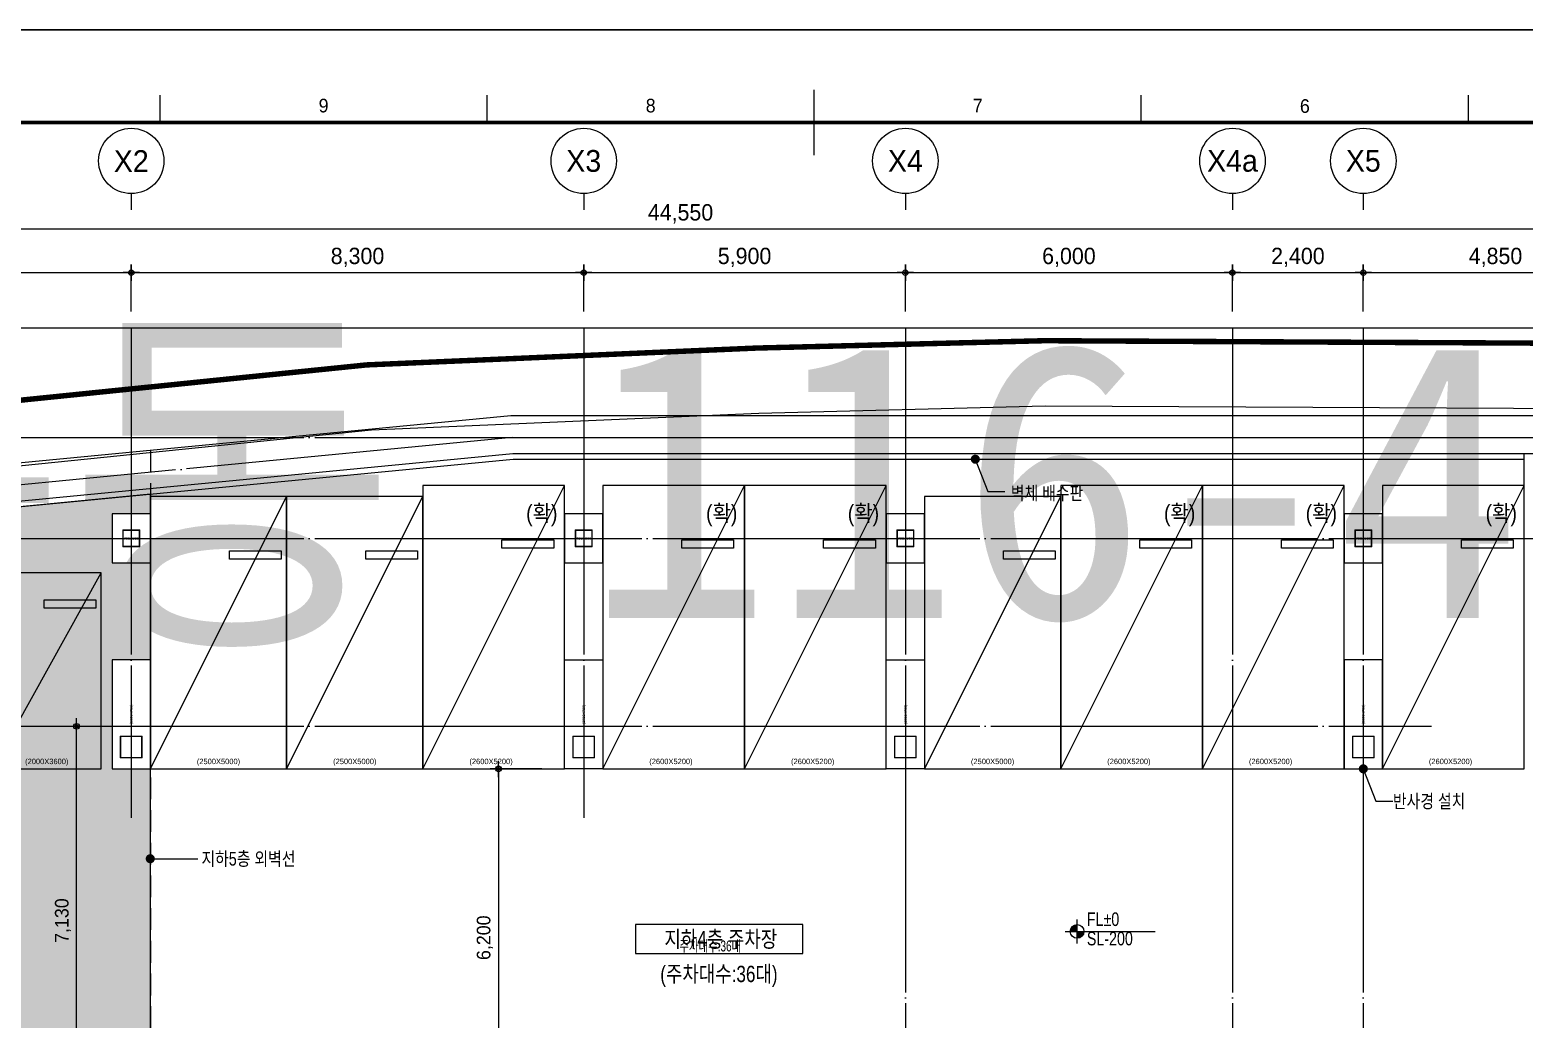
# Model space of a CAD drawing. Header units: millimetres. Extents: x 0 to 1390178, y 0 to 110113.
# Drawn here: x 111612 to 139022, y 41243 to 59400 of the extents above; entities that cross this region are included whole.
import ezdxf
from ezdxf.enums import TextEntityAlignment as Align
from ezdxf.xclip import XClip

# ---------------------------------------------------------------- set-up
doc = ezdxf.new("R2018")
doc.units = ezdxf.units.MM
doc.header["$LTSCALE"] = 100
doc.header["$XCLIPFRAME"] = 0
for name, pattern in [('X - 평면도$0$CEN', [62, 60, -1, 0, -1]), ('X - 평면도$0$HID', [1.5, 1, -0.5]), ('X - 평면도$0$PHANTOM2', [50, 40, -2, 2, -2, 2, -2])]:
    doc.linetypes.add(name, pattern=pattern)
doc.layers.get('DEFPOINTS').update_dxf_attribs({"color": 145})
for name, color, linetype in [('AA-XXXX-DIMS', 7, 'Continuous'), ('AA-XXXX-TEXT', 3, 'Continuous'), ('DIM', 7, 'Continuous'), ('SYM', 7, 'Continuous'), ('X - SHEET$0$AA-BORD-FORM', 7, 'Continuous'), ('X - SHEET$0$AA-BORD-TEXT', 3, 'Continuous'), ('X - 평면도$0$! □-COL', 2, 'Continuous'), ('X - 평면도$0$0-구역계', 1, 'Continuous'), ('X - 평면도$0$A-FIN', 8, 'Continuous'), ('X - 평면도$0$AA-WAXM-CONC', 2, 'Continuous'), ('X - 평면도$0$AA-XXXX-CNTL', 1, 'X - 평면도$0$CEN'), ('X - 평면도$0$AA-XXXX-FINL', 6, 'Continuous'), ('X - 평면도$0$AA-XXXX-PARK', 8, 'Continuous'), ('X - 평면도$0$H7', 7, 'X - 평면도$0$HID'), ('X - 평면도$0$TEXT', 3, 'Continuous'), ('X - 평면도$0$벽배수판', 6, 'Continuous')]:
    doc.layers.add(name, color=color, linetype=linetype)
doc.layers.add('X - 평면도$0$DEFPOINT', color=163, linetype='Continuous', plot=False)
doc.styles.add('HAUD01', font='Dotum.ttf')
doc.styles.get("Standard").update_dxf_attribs({"font": 'Dotum.ttf'})
doc.styles.add('X - SHEET$0$HAUD01', font='Dotum.ttf')
doc.styles.add('X - 평면도$0$HAUD01', font='Dotum.ttf')
doc.styles.add('X - 평면도$0$STANDARD', font='Dotum.ttf')
doc.dimstyles.new('HAUD-100', dxfattribs={"dimscale": 100, "dimtxt": 3, "dimasz": 1, "dimexe": 0, "dimexo": 3, "dimgap": 1, "dimtad": 1, "dimdec": 0, "dimdsep": 46, "dimlunit": 6, "dimtxsty": 'HAUD01', "dimblk": 'DIMDOT', "dimcen": 2.5, "dimdle": 1.5, "dimclrd": 7, "dimclre": 7, "dimclrt": 3, "dimadec": 0, "dimazin": 0, "dimtfac": 1, "dimtdec": 0, "dimtix": 1, "dimtmove": 2, "dimatfit": 3, "dimfxl": 1, "dimtvp": 1, "dimtolj": 1, "dimtzin": 0, "dimarcsym": 0})
doc.dimstyles.new('HAUD-80', dxfattribs={"dimscale": 100, "dimtxt": 2.5, "dimasz": 0.5, "dimexe": 0, "dimexo": 1.5, "dimgap": 1, "dimtad": 1, "dimdec": 0, "dimdsep": 46, "dimlunit": 6, "dimtxsty": 'HAUD01', "dimblk": 'Z_DOT', "dimcen": 2.5, "dimdle": 1.5, "dimclrd": 7, "dimclre": 7, "dimclrt": 4, "dimadec": 0, "dimazin": 0, "dimtfac": 1, "dimtdec": 0, "dimtix": 1, "dimtmove": 2, "dimatfit": 3, "dimfxl": 1, "dimtvp": 1, "dimtolj": 1, "dimtzin": 0, "dimarcsym": 0})

# ---------------------------------------------------------------- blocks, each defined once
blk = doc.blocks.new('X - SHEET$0$HAUDsheetV')
at = {"layer": 'X - SHEET$0$AA-BORD-FORM', "color": 2}
for p, q in [((301, 577), (301, 582)), ((361, 577), (361, 582)), ((421, 571), (421, 583)), ((481, 577), (481, 582)), ((541, 577), (541, 582))]:
    blk.add_line(p, q, dxfattribs=at)
at = {"layer": 'X - SHEET$0$AA-BORD-FORM', "color": 1}
blk.add_lwpolyline([(1, 0), (841, 0), (841, 594), (1, 594)], close=True, dxfattribs=at)
at = {"layer": 'X - SHEET$0$AA-BORD-FORM', "color": 2, "const_width": 0.682}
blk.add_lwpolyline([(21, 17), (21, 577), (821, 577), (821, 17)], close=True, dxfattribs=at)
at = {"layer": 'X - SHEET$0$AA-BORD-TEXT', "color": 7, "style": 'X - SHEET$0$HAUD01'}
for s, p in [('9', (331, 580.1)), ('8', (391, 580.1)), ('7', (451, 580.1)), ('6', (511, 580.02))]:
    blk.add_text(s, height=2.5, dxfattribs=at).set_placement(p, align=Align.MIDDLE_CENTER)
at = {"layer": 'X - SHEET$0$AA-BORD-TEXT', "color": 3, "style": 'X - SHEET$0$HAUD01'}
for tag, p in [('PJCode', (786, 567.94)), ('작성자', (786.11, 194.82)), ('검토자', (786.11, 181.82)), ('최종검토자', (786.11, 168.82)), ('승인자', (786.11, 155.82)), ('일자', (786.83, 144.02)), ('개정번호', (812, 65.92))]:
    blk.add_attdef(tag, text='', height=3, dxfattribs=at).set_placement(p, align=Align.MIDDLE_CENTER)
at = {"layer": 'X - SHEET$0$AA-BORD-TEXT', "color": 3, "lineweight": 30, "flags": 104}
blk.add_attdef('PJTitle', text='', height=4, dxfattribs=at).set_placement((787.25, 536.62), align=Align.MIDDLE_CENTER)
blk = doc.blocks.new('X - SHEET')
ref = blk.add_blockref('X - SHEET$0$HAUDsheetV', (-100, 0), dxfattribs=dict(xscale=100, yscale=100, zscale=100))
lines = blk.add_mtext('중랑구 상봉동 116-49번지 일원 2030 청년주택 \\P신축공사', dxfattribs={"layer": 'X - SHEET$0$AA-BORD-TEXT', "color": 3, "insert": (78625, 53662), "char_height": 5056.52, "attachment_point": 1})
ref.add_attrib('PJTitle', '', (78625, 53662), dxfattribs={"flags": 104}).embed_mtext(lines)
blk = doc.blocks.new('DIMDOT')
at = {"layer": 'AA-XXXX-DIMS'}
for p, q in [((-1.5, 0), (1.5, 0)), ((0, -1.5), (0, 1.5))]:
    blk.add_line(p, q, dxfattribs=at)
for radius in [0.5, 0.25]:
    blk.add_circle((0, 0), radius, dxfattribs=at)
blk = doc.blocks.new('*D262')
at = {"color": 7, "lineweight": -2, "transparency": 16777216}
for p, q in [((-41817, 35787), (-41817, 36498)), ((-41717, 36498), (-34017, 36498)), ((-33917, 35787), (-33917, 36498))]:
    blk.add_line(p, q, dxfattribs=at)
at = {"layer": 'DEFPOINTS', "color": 0, "transparency": 16777216}
for p in [(-33917, 36498), (-41817, 35487, 0), (-33917, 35487, 0)]:
    blk.add_point(p, dxfattribs=at)
at = {"color": 7, "lineweight": -2, "transparency": 16777216, "xscale": 100, "yscale": 100, "zscale": 100, "rotation": 180}
blk.add_blockref('DIMDOT', (-41817, 36498), dxfattribs=at)
at = {"color": 7, "lineweight": -2, "transparency": 16777216, "xscale": 100, "yscale": 100, "zscale": 100}
blk.add_blockref('DIMDOT', (-33917, 36498), dxfattribs=at)
at = {"color": 3, "transparency": 16777216, "insert": (-37867, 36777), "char_height": 300, "attachment_point": 5, "style": 'HAUD01'}
blk.add_mtext('\\A1;7,900', dxfattribs=at)
blk = doc.blocks.new('*D264')
at = {"color": 7, "lineweight": -2, "transparency": 16777216}
for p, q in [((-46117, 35787), (-46117, 37298)), ((-1667, 37298), (-46017, 37298)), ((-1567, 35787), (-1567, 37298))]:
    blk.add_line(p, q, dxfattribs=at)
at = {"layer": 'DEFPOINTS', "color": 0, "transparency": 16777216}
for p in [(-46117, 37298), (-46117, 35487, 0), (-1567, 35487, 0)]:
    blk.add_point(p, dxfattribs=at)
at = {"color": 7, "lineweight": -2, "transparency": 16777216, "xscale": 100, "yscale": 100, "zscale": 100, "rotation": 180}
blk.add_blockref('DIMDOT', (-46117, 37298), dxfattribs=at)
at = {"color": 7, "lineweight": -2, "transparency": 16777216, "xscale": 100, "yscale": 100, "zscale": 100}
blk.add_blockref('DIMDOT', (-1567, 37298), dxfattribs=at)
at = {"color": 3, "transparency": 16777216, "insert": (-23842, 37577), "char_height": 300, "attachment_point": 5, "style": 'HAUD01'}
blk.add_mtext('\\A1;44,550', dxfattribs=at)
blk = doc.blocks.new('*D265')
at = {"color": 7, "lineweight": -2, "transparency": 16777216}
for p, q in [((-33917, 35787), (-33917, 36498)), ((-33817, 36498), (-25717, 36498)), ((-25617, 35787), (-25617, 36498))]:
    blk.add_line(p, q, dxfattribs=at)
at = {"layer": 'DEFPOINTS', "color": 0, "transparency": 16777216}
for p in [(-25617, 36498), (-33917, 35487, 0), (-25617, 35487, 0)]:
    blk.add_point(p, dxfattribs=at)
at = {"color": 7, "lineweight": -2, "transparency": 16777216, "xscale": 100, "yscale": 100, "zscale": 100, "rotation": 180}
blk.add_blockref('DIMDOT', (-33917, 36498), dxfattribs=at)
at = {"color": 7, "lineweight": -2, "transparency": 16777216, "xscale": 100, "yscale": 100, "zscale": 100}
blk.add_blockref('DIMDOT', (-25617, 36498), dxfattribs=at)
at = {"color": 3, "transparency": 16777216, "insert": (-29767, 36777), "char_height": 300, "attachment_point": 5, "style": 'HAUD01'}
blk.add_mtext('\\A1;8,300', dxfattribs=at)
blk = doc.blocks.new('*D266')
at = {"color": 7, "lineweight": -2, "transparency": 16777216}
for p, q in [((-25617, 35787), (-25617, 36498)), ((-25517, 36498), (-19817, 36498)), ((-19717, 35787), (-19717, 36498))]:
    blk.add_line(p, q, dxfattribs=at)
at = {"layer": 'DEFPOINTS', "color": 0, "transparency": 16777216}
for p in [(-19717, 36498), (-25617, 35487, 0), (-19717, 35487, 0)]:
    blk.add_point(p, dxfattribs=at)
at = {"color": 7, "lineweight": -2, "transparency": 16777216, "xscale": 100, "yscale": 100, "zscale": 100, "rotation": 180}
blk.add_blockref('DIMDOT', (-25617, 36498), dxfattribs=at)
at = {"color": 7, "lineweight": -2, "transparency": 16777216, "xscale": 100, "yscale": 100, "zscale": 100}
blk.add_blockref('DIMDOT', (-19717, 36498), dxfattribs=at)
at = {"color": 3, "transparency": 16777216, "insert": (-22667, 36777), "char_height": 300, "attachment_point": 5, "style": 'HAUD01'}
blk.add_mtext('\\A1;5,900', dxfattribs=at)
blk = doc.blocks.new('*D267')
at = {"color": 7, "lineweight": -2, "transparency": 16777216}
for p, q in [((-19717, 35787), (-19717, 36498)), ((-19617, 36498), (-13817, 36498)), ((-13717, 35787), (-13717, 36498))]:
    blk.add_line(p, q, dxfattribs=at)
at = {"layer": 'DEFPOINTS', "color": 0, "transparency": 16777216}
for p in [(-13717, 36498), (-19717, 35487, 0), (-13717, 35487, 0)]:
    blk.add_point(p, dxfattribs=at)
at = {"color": 7, "lineweight": -2, "transparency": 16777216, "xscale": 100, "yscale": 100, "zscale": 100, "rotation": 180}
blk.add_blockref('DIMDOT', (-19717, 36498), dxfattribs=at)
at = {"color": 7, "lineweight": -2, "transparency": 16777216, "xscale": 100, "yscale": 100, "zscale": 100}
blk.add_blockref('DIMDOT', (-13717, 36498), dxfattribs=at)
at = {"color": 3, "transparency": 16777216, "insert": (-16717, 36777), "char_height": 300, "attachment_point": 5, "style": 'HAUD01'}
blk.add_mtext('\\A1;6,000', dxfattribs=at)
blk = doc.blocks.new('*D268')
at = {"color": 7, "lineweight": -2, "transparency": 16777216}
for p, q in [((-11317, 35787), (-11317, 36498)), ((-11217, 36498), (-6567, 36498)), ((-6467, 35787), (-6467, 36498))]:
    blk.add_line(p, q, dxfattribs=at)
at = {"layer": 'DEFPOINTS', "color": 0, "transparency": 16777216}
for p in [(-6467, 36498), (-11317, 35487, 0), (-6467, 35487, 0)]:
    blk.add_point(p, dxfattribs=at)
at = {"color": 7, "lineweight": -2, "transparency": 16777216, "xscale": 100, "yscale": 100, "zscale": 100, "rotation": 180}
blk.add_blockref('DIMDOT', (-11317, 36498), dxfattribs=at)
at = {"color": 7, "lineweight": -2, "transparency": 16777216, "xscale": 100, "yscale": 100, "zscale": 100}
blk.add_blockref('DIMDOT', (-6467, 36498), dxfattribs=at)
at = {"color": 3, "transparency": 16777216, "insert": (-8892, 36777), "char_height": 300, "attachment_point": 5, "style": 'HAUD01'}
blk.add_mtext('\\A1;4,850', dxfattribs=at)
blk = doc.blocks.new('*D301')
at = {"color": 7, "lineweight": -2, "transparency": 16777216}
for p, q in [((-13717, 35787), (-13717, 36498)), ((-13617, 36498), (-11417, 36498)), ((-11317, 35787), (-11317, 36498))]:
    blk.add_line(p, q, dxfattribs=at)
at = {"layer": 'DEFPOINTS', "color": 0, "transparency": 16777216}
for p in [(-11317, 36498), (-13717, 35487), (-11317, 35487)]:
    blk.add_point(p, dxfattribs=at)
at = {"color": 7, "lineweight": -2, "transparency": 16777216, "xscale": 100, "yscale": 100, "zscale": 100, "rotation": 180}
blk.add_blockref('DIMDOT', (-13717, 36498), dxfattribs=at)
at = {"color": 7, "lineweight": -2, "transparency": 16777216, "xscale": 100, "yscale": 100, "zscale": 100}
blk.add_blockref('DIMDOT', (-11317, 36498), dxfattribs=at)
at = {"color": 3, "transparency": 16777216, "insert": (-12517, 36777), "char_height": 300, "attachment_point": 5, "style": 'HAUD01'}
blk.add_mtext('\\A1;2,400', dxfattribs=at)
blk = doc.blocks.new('Z_DOT')
at = {"layer": 'DIM', "color": 0}
for p, q in [((-3, 0), (3, 0)), ((0, -3), (0, 3))]:
    blk.add_line(p, q, dxfattribs=at)
for radius in [1.05, 0.525]:
    blk.add_circle((0, 0), radius, dxfattribs=at)
blk = doc.blocks.new('*D34')
at = {"layer": 'DEFPOINTS', "color": 0, "transparency": 16777216}
for p in [(121151, 45837), (120208, 39637), (121151, 39637)]:
    blk.add_point(p, dxfattribs=at)
at = {"layer": 'DIM', "color": 7, "lineweight": -2, "transparency": 16777216}
for p, q in [((121001, 45837), (120208, 45837)), ((120208, 45787), (120208, 39687)), ((121001, 39637), (120208, 39637))]:
    blk.add_line(p, q, dxfattribs=at)
at = {"layer": 'DIM', "color": 7, "lineweight": -2, "transparency": 16777216, "xscale": 50, "yscale": 50, "zscale": 50}
for p, rotation in [((120208, 45837), 90), ((120208, 39637), 270)]:
    blk.add_blockref('Z_DOT', p, dxfattribs=dict(at, rotation=rotation))
at = {"layer": 'DIM', "color": 4, "transparency": 16777216, "insert": (119958, 42737), "char_height": 250, "attachment_point": 5, "rotation": 90, "style": 'HAUD01'}
blk.add_mtext('\\A1;6,200', dxfattribs=at)
blk = doc.blocks.new('$0$C1E7A367F')
at = {"layer": 'SYM'}
h = blk.add_hatch(color=256, dxfattribs=at)
h.paths.add_polyline_path([(-800, 0), (0, 0), (0, 800, 0.4142136)])
h.paths.add_polyline_path([(0, 0), (0, -800, 0.4142136), (800, 0)])
for p, q in [((0, -1400), (0, 1400)), ((-1400, 0), (9181, 0))]:
    blk.add_line(p, q, dxfattribs=at)
blk.add_circle((0, 0), 800, dxfattribs=at)
blk = doc.blocks.new('X - 평면도$0$A$C6BC81B62')
at = {"layer": 'X - 평면도$0$AA-XXXX-PARK'}
blk.add_line((0, 2600), (5200, 0), dxfattribs=at)
for points in [[(0, 2600), (0, 0), (5200, 0), (5200, 2600)], [(4200, 200), (4050, 200), (4050, 1150), (4200, 1150)]]:
    blk.add_lwpolyline(points, close=True, dxfattribs=at)
at = {"layer": 'X - 평면도$0$DEFPOINT', "style": 'X - 평면도$0$HAUD01', "width": 0.9}
blk.add_text('(2600X5200)', height=100, rotation=270, dxfattribs=at).set_placement((136, 1350), align=Align.MIDDLE_CENTER)
at = {"layer": 'X - 평면도$0$TEXT', "style": 'X - 평면도$0$HAUD01', "width": 0.9}
blk.add_text('(확)', height=300, rotation=270, dxfattribs=at).set_placement((4694, 419), align=Align.MIDDLE_CENTER)
blk = doc.blocks.new('X - 평면도$0$A$C1F6A04A41')
at = {"layer": 'X - 평면도$0$AA-XXXX-PARK', "ltscale": 5}
blk.add_line((0, 100), (2500, 5100), dxfattribs=at)
for points in [[(0, 100), (2500, 100), (2500, 5100), (0, 5100)], [(2400, 4100), (2400, 3950), (1450, 3950), (1450, 4100)]]:
    blk.add_lwpolyline(points, close=True, dxfattribs=at)
at = {"layer": 'X - 평면도$0$DEFPOINT', "style": 'X - 평면도$0$HAUD01', "width": 0.9}
blk.add_text('(2500X5000)', height=100, dxfattribs=at).set_placement((1250, 236), align=Align.MIDDLE_CENTER)
blk = doc.blocks.new('X - 평면도$0$A$C131C07CB')
at = {"layer": 'X - 평면도$0$0-구역계', "color": 1, "linetype": 'X - 평면도$0$PHANTOM2', "const_width": 100, "flags": 128}
blk.add_lwpolyline([(50108, 50546), (32940, 50631), (27658, 50496), (20509, 50187), (2300, 48329), (1988, 39918), (1940, 31390), (1399, 24265), (272, 6596), (50, 108), (11256, 50), (11486, 6795), (29909, 7122), (29397, 12805), (50106, 15382)], close=True, dxfattribs=at)
at = {"layer": 'X - 평면도$0$DEFPOINT'}
for points in [[(50108, 50546), (32940, 50631), (27658, 50496), (20509, 50187), (2300, 48329), (1988, 39918), (1940, 31390), (1399, 24265), (272, 6596), (50, 108), (11256, 50), (11486, 6795), (29909, 7122), (29397, 12805), (50106, 15382)], [(48908, 49352), (32952, 49431), (27700, 49296), (20596, 48990), (3461, 47241), (3188, 39892), (3140, 31341), (2596, 24182), (1470, 6537), (1291, 1301), (10096, 1256), (10325, 7974), (28598, 8299), (28098, 13852), (48906, 16442)]]:
    blk.add_lwpolyline(points, close=True, dxfattribs=at)
blk = doc.blocks.new('X - 평면도$0$A$C74ea2da9')
at = {"layer": 'X - 평면도$0$AA-XXXX-PARK', "ltscale": 5}
blk.add_line((-2000, 0), (0, 3600), dxfattribs=at)
for points in [[(-2000, 0), (0, 0), (0, 3600), (-2000, 3600)], [(-100, 3100), (-100, 2950), (-1050, 2950), (-1050, 3100)]]:
    blk.add_lwpolyline(points, close=True, dxfattribs=at)
at = {"layer": 'X - 평면도$0$DEFPOINT', "style": 'X - 평면도$0$HAUD01', "width": 0.9}
blk.add_text('(2000X3600)', height=100, dxfattribs=at).set_placement((-1000, 136), align=Align.MIDDLE_CENTER)
blk = doc.blocks.new('X - 평면도$0$ㅁ-400X400X9X9')
at = {"layer": 'X - 평면도$0$! □-COL', "lineweight": 9, "flags": 128}
for points in [[(143814, 359875), (144214, 359875), (144214, 359884), (143814, 359884)], [(143814, 359493), (143823, 359493), (143823, 359875), (143814, 359875)], [(144214, 359493), (144205, 359493), (144205, 359875), (144214, 359875)], [(143814, 359493), (144214, 359493), (144214, 359484), (143814, 359484)]]:
    blk.add_lwpolyline(points, close=True, dxfattribs=at)
blk = doc.blocks.new('X - 평면도$0$ㅁ-310X310X9X9')
at = {"layer": 'X - 평면도$0$! □-COL', "lineweight": 9, "elevation": 0, "flags": 128}
for points in [[(295854, -66584), (296164, -66584), (296164, -66575), (295854, -66575)], [(295854, -66876), (295863, -66876), (295863, -66584), (295854, -66584)], [(296164, -66876), (296155, -66876), (296155, -66584), (296164, -66584)], [(295854, -66876), (296164, -66876), (296164, -66885), (295854, -66885)]]:
    blk.add_lwpolyline(points, close=True, dxfattribs=at)
blk = doc.blocks.new('X - 평면도$0$A$C69CA1AF6')
for name, p in [('X - 평면도$0$ㅁ-310X310X9X9', (-329926, 98351, 0)), ('X - 평면도$0$ㅁ-400X400X9X9', (-177932, -331893))]:
    blk.add_blockref(name, p)
blk = doc.blocks.new('X - 평면도$0$A$C74DE3231')
for name, p in [('X - 평면도$0$ㅁ-310X310X9X9', (-299776, 98451, 0)), ('X - 평면도$0$ㅁ-310X310X9X9', (-321626, 98351, 0)), ('X - 평면도$0$ㅁ-310X310X9X9', (-315726, 98351, 0)), ('X - 평면도$0$ㅁ-310X310X9X9', (-307326, 98351, 0)), ('X - 평면도$0$ㅁ-400X400X9X9', (-169632, -331893)), ('X - 평면도$0$ㅁ-400X400X9X9', (-163732, -331893)), ('X - 평면도$0$ㅁ-400X400X9X9', (-155332, -331893)), ('X - 평면도$0$ㅁ-400X400X9X9', (-148332, -331943))]:
    blk.add_blockref(name, p)
blk = doc.blocks.new('X - 평면도$0$A$Cd520b64d')
at = {"layer": 'X - 평면도$0$AA-WAXM-CONC'}
for p, q in [((-26952, 33871), (-46517, 31984)), ((-1167, 33871), (-26952, 33871)), ((-26918, 33171), (-41467, 31768)), ((-6877, 33171), (-26918, 33171))]:
    blk.add_line(p, q, dxfattribs=at)
blk = doc.blocks.new('X - 평면도$0$B4~1F_COL')
at = {"layer": 'X - 평면도$0$AA-WAXM-CONC'}
for p, q in [((-76928, -23827), (-77628, -23827)), ((-77628, -23827), (-77628, -24727)), ((-76928, -24727), (-76928, -23827)), ((-68628, -23827), (-69328, -23827)), ((-69328, -23827), (-69328, -24727)), ((-68628, -24727), (-68628, -23827)), ((-62728, -23827), (-63428, -23827)), ((-63428, -23827), (-63428, -24727)), ((-62728, -24727), (-62728, -23827)), ((-54328, -23827), (-55028, -23827)), ((-55028, -23827), (-55028, -24727)), ((-54328, -24727), (-54328, -23827)), ((-77628, -24727), (-76928, -24727)), ((-69328, -24727), (-68628, -24727)), ((-63428, -24727), (-62728, -24727)), ((-55028, -24727), (-54328, -24727))]:
    blk.add_line(p, q, dxfattribs=at)
for points in [[(-77628, -28507), (-76928, -28507), (-76928, -26507), (-77628, -26507)], [(-69328, -28507), (-69328, -26507), (-68628, -26507), (-68628, -28507)], [(-63428, -28507), (-63428, -26507), (-62728, -26507), (-62728, -28507)], [(-54328, -28507), (-54328, -26507), (-55028, -26507), (-55028, -28507)]]:
    blk.add_lwpolyline(points, close=True, dxfattribs=at)
at = {"layer": 'X - 평면도$0$DEFPOINT', "style": 'X - 평면도$0$STANDARD'}
for p in [(-77278, -24277), (-68978, -24277), (-63079, -24276), (-54678, -24277)]:
    blk.add_text('(700X900)', height=50, dxfattribs=at).set_placement(p, align=Align.MIDDLE_CENTER)
for p in [(-77278, -27507), (-68978, -27507), (-63078, -27507), (-54678, -27507)]:
    blk.add_text('(2000X700)', height=50, rotation=90, dxfattribs=at).set_placement(p, align=Align.MIDDLE_CENTER)
blk = doc.blocks.new('X - 평면도$0$A$C9949ff83')
at = {"layer": 'DEFPOINTS'}
for points in [[(0, 59400), (84000, 59400), (84000, 0), (0, 0)], [(2000, 1700), (75000, 1700), (75000, 57700), (2000, 57700)]]:
    blk.add_lwpolyline(points, close=True, dxfattribs=at)
blk = doc.blocks.new('X - 평면도', base_point=(-475.4, -286.7))
at = {"layer": 'X - 평면도$0$AA-XXXX-PARK'}
h = blk.add_hatch(dxfattribs=at)
h.set_pattern_fill('AR-CONC', color=256, scale=5)
h.set_pattern_definition([(50, (0, -126762.3), (910.9233, -79.6954), [95.25, -1047.75]), (355, (0, -126762.3), (-176.217, 955.2842), [76.2, -838.203]), (100.45144, (75.9, -126768.9), (734.7062, 875.5888), [80.95, -890.4512]), (46.1842, (0, -126508.3), (1355.395, -210.2116), [142.875, -1571.625]), (96.63556, (113, -126525.8), (1187.021, 1237.1306), [121.425, -1335.678]), (351.18415, (0, -126508.3), (1187.021, 1237.131), [114.3, -1257.299]), (21, (127, -126571.8), (758.072, -511.326), [95.25, -1047.75]), (326, (127, -126571.8), (309.01, 920.9398), [76.2, -838.2]), (71.45144, (190.2, -126614.4), (1067.082, 409.6138), [80.95, -890.4497]), (37.5, (0, -126762.3), (15.443, 422.7752), [0, -828.04, 0, -850.9, 0, -841.375]), (7.5, (0, -126762.3), (334.0983, 500.9029), [0, -485.14, 0, -808.99, 0, -320.675]), (327.5, (-283.2, -126762.3), (677.95298, -28.6437), [0, -317.5, 0, -990.6, 0, -1314.45]), (317.5, (-410.2, -126762.3), (740.6459, 127.1325), [0, -412.75, 0, -657.86, 0, -933.45])])
h.paths.add_polyline_path([(175072, 60593.1), (174372, 60593.1), (174372, 62593.1), (175072, 62593.1), (175072, 64373.1), (174372, 64373.1), (174372, 65273.1), (175072, 65273.1), (175072, 65631.5), (167172, 64869.6), (167172, 64373.1), (167022, 64373.1), (167022, 62593.1), (167172, 62593.1), (167172, 60593.1), (162922, 60593.1), (162922, 26893.1), (172572, 26893.1), (172572, 52723.1), (174612, 52723.1), (174612, 54393.1), (175072, 54393.1)])
h.paths.add_polyline_path([(167822, 52923.1), (167822, 52223.1), (165522, 52223.1), (165522, 52923.1)], flags=16)
h.paths.add_polyline_path([(167822, 44323.1), (167822, 43623.1), (165822, 43623.1), (165822, 44323.1)], flags=16)
h.paths.add_polyline_path([(167822, 38393.1), (167822, 37693.1), (165822, 37693.1), (165822, 38393.1)], flags=16)
h.paths.add_polyline_path([(167822, 32493.1), (167822, 31793.1), (165822, 31793.1), (165822, 32493.1)], flags=16)
at = {"layer": 'DEFPOINTS'}
blk.add_lwpolyline([(153286.2, 68689.6), (214213.6, 68689.6), (214213.6, 19243.1), (153286.2, 19243.1)], close=True, dxfattribs=at)
at = {"layer": 'X - 평면도$0$A-FIN'}
blk.add_line((200272, 60793.1), (200272, 66373.1), dxfattribs=at)
at = {"layer": 'X - 평면도$0$AA-XXXX-CNTL'}
for p, q in [((174722, 68689.6), (174722, 59693.1)), ((183022, 68689.6), (183022, 59693.1)), ((188922, 68689.6), (188922, 19243.1)), ((194922, 68689.6), (194922, 42623.1)), ((197322, 68689.6), (197322, 19243.1)), ((153286.2, 66673.1), (214213.6, 66673.1)), ((181706.4, 66673.1), (162522, 64823)), ((181720.7, 66673.1), (207072, 66673.1)), ((153286.2, 64823.1), (214213.6, 64823.1)), ((153286.2, 61373.1), (198572, 61373.1))]:
    blk.add_line(p, q, dxfattribs=at)
at = {"layer": 'X - 평면도$0$AA-XXXX-FINL'}
blk.add_lwpolyline([(172572, 52723.1), (174612, 52723.1), (174612, 54393.1), (175072, 54393.1), (175072, 65631.5), (167172, 64869.6), (167172, 64373.1), (167022, 64373.1), (167022, 62593.1), (167172, 62593.1), (167172, 60593.1), (162922, 60593.1), (162922, 26893.1), (172572, 26893.1)], close=True, dxfattribs=at)
at = {"layer": 'X - 평면도$0$H7', "ltscale": 4}
blk.add_lwpolyline([(175072, 66435.2), (175072, 54393.1), (203822, 54393.1), (203822, 34855.6)], dxfattribs=at)
blk.add_lwpolyline([(175072, 66435.2), (175072, 54393.1), (203822, 54393.1), (203822, 34855.6)], dxfattribs=at)
at = {"layer": 'X - 평면도$0$벽배수판'}
for p, q in [((181725.7, 66273.1), (167172, 64869.6)), ((200272, 66273.1), (181725.7, 66273.1))]:
    blk.add_line(p, q, dxfattribs=at)
for name, p in [('X - 평면도$0$A$C9949ff83', (145249.9, 14755.9)), ('X - 평면도$0$A$Cd520b64d', (208639.2, 33202.2)), ('X - 평면도$0$B4~1F_COL', (252000, 89100)), ('X - 평면도$0$A$C69CA1AF6', (208639.2, 33202.2)), ('X - 평면도$0$A$C74DE3231', (208639.2, 33202.2)), ('X - 평면도$0$A$C74ea2da9', (174172, 60593.1))]:
    blk.add_blockref(name, p)
at = {"layer": 'DEFPOINTS'}
blk.add_blockref('X - 평면도$0$A$C131C07CB', (158532.9, 17819.8), dxfattribs=at)
at = {"layer": 'X - 평면도$0$AA-XXXX-PARK', "rotation": 90}
for p in [(182672, 60593.1), (185972, 60593.1), (188572, 60593.1), (194372, 60593.1), (196972, 60593.1), (200272, 60593.1)]:
    blk.add_blockref('X - 평면도$0$A$C6BC81B62', p, dxfattribs=at)
at = {"layer": 'X - 평면도$0$AA-XXXX-PARK'}
for p in [(175072, 60493.1), (177572, 60493.1), (189272, 60493.1)]:
    blk.add_blockref('X - 평면도$0$A$C1F6A04A41', p, dxfattribs=at)
at = {"layer": 'X - 평면도$0$DEFPOINT', "style": 'X - 평면도$0$HAUD01', "width": 0.7}
blk.add_text('주차대수:36대', height=200, dxfattribs=at).set_placement((184776.9, 57341.6), align=Align.MIDDLE_LEFT)
blk = doc.blocks.new('*D606')
at = {"layer": 'DEFPOINTS', "color": 0, "transparency": 16777216}
for p in [(112469, 46617), (113512, 46617), (113512, 39487)]:
    blk.add_point(p, dxfattribs=at)
at = {"layer": 'DIM', "color": 7, "lineweight": -2, "transparency": 16777216}
for p, q in [((113362, 46617), (112469, 46617)), ((112469, 39537), (112469, 46567)), ((113362, 39487), (112469, 39487))]:
    blk.add_line(p, q, dxfattribs=at)
at = {"layer": 'DIM', "color": 7, "lineweight": -2, "transparency": 16777216, "xscale": 50, "yscale": 50, "zscale": 50}
for p, rotation in [((112469, 46617), 90), ((112469, 39487), 270)]:
    blk.add_blockref('Z_DOT', p, dxfattribs=dict(at, rotation=rotation))
at = {"layer": 'DIM', "color": 4, "transparency": 16777216, "insert": (112220, 43052), "char_height": 250, "attachment_point": 5, "rotation": 90, "style": 'HAUD01'}
blk.add_mtext('\\A1;7,130', dxfattribs=at)
blk = doc.blocks.new('저층부 치수')
at = {"layer": 'DIM'}
for p, q in [((-33917.2, 37948.3, 0), (-33917.2, 37648.3, 0)), ((-25617.2, 37948.3, 0), (-25617.2, 37648.3, 0)), ((-19717.2, 37948.3, 0), (-19717.2, 37648.3, 0)), ((-13717.2, 37948.3, 0), (-13717.2, 37648.3, 0)), ((-11317.2, 37948.3, 0), (-11317.2, 37648.3, 0))]:
    blk.add_line(p, q, dxfattribs=at)
for centre in [(-33917.2, 38548.3, 0), (-25617.2, 38548.3, 0), (-19717.2, 38548.3, 0), (-13717.2, 38548.3, 0), (-11317.2, 38548.3, 0)]:
    blk.add_circle(centre, 600, dxfattribs=at)
at = {"layer": 'DIM', "style": 'HAUD01'}
for s, p in [('X2', (-33917.2, 38548.3, 0)), ('X3', (-25617.2, 38548.3, 0)), ('X4', (-19717.2, 38548.3, 0)), ('X4a', (-13717.2, 38548.3, 0)), ('X5', (-11317.2, 38548.3, 0))]:
    blk.add_text(s, height=400, dxfattribs=at).set_placement(p, align=Align.MIDDLE)
dim = blk.add_linear_dim(base=(-46117.2, 37298.3, 0), p1=(-1567.2, 35487.4), p2=(-46117.2, 35487.4), dimstyle='HAUD-100')
dim.commit()
dim.dimension.update_dxf_attribs({"geometry": '*D264', "text_midpoint": (-23842.2, 37577.4, 0)})
for base, p1, p2, picture, middle in [((-33917.2, 36498.3, 0), (-41817.2, 35487.4), (-33917.2, 35487.4), '*D262', (-37867.2, 36777.4, 0)), ((-25617.2, 36498.3, 0), (-33917.2, 35487.4), (-25617.2, 35487.4), '*D265', (-29767.2, 36777.4, 0)), ((-19717.2, 36498.3, 0), (-25617.2, 35487.4), (-19717.2, 35487.4), '*D266', (-22667.2, 36777.4, 0)), ((-13717.2, 36498.3, 0), (-19717.2, 35487.4), (-13717.2, 35487.4), '*D267', (-16717.2, 36777.4, 0)), ((-6467.2, 36498.3, 0), (-11317.2, 35487.4), (-6467.2, 35487.4), '*D268', (-8892.2, 36777.4, 0))]:
    dim = blk.add_linear_dim(base=base, p1=p1, p2=p2, angle=180, dimstyle='HAUD-100')
    dim.commit()
    dim.dimension.update_dxf_attribs({"geometry": picture, "text_midpoint": middle})
dim = blk.add_aligned_dim(p1=(-13717.2, 35487.4), p2=(-11317.2, 35487.4), distance=1010.9, dimstyle='HAUD-100')
dim.commit()
dim.dimension.update_dxf_attribs({"geometry": '*D301', "text_midpoint": (-12517.2, 36777.4)})

msp = doc.modelspace()

# ---------------------------------------------------------------- block references
ref = msp.add_blockref('X - 평면도', (-61725.3, -15042.6))
XClip(ref).set_block_clipping_path([(145249.9173510048, 14755.9184945784), (229249.9173510048, 74155.9184945785)])

# ---------------------------------------------------------------- next in the draw order: linework, layer by layer
at = {"layer": 'SYM'}
for p, q in [((128954.9, 51519.8), (129184.4, 50925.3)), ((129184.4, 50925.3), (129498.8, 50925.3)), ((136072.1, 45837.2), (136301.5, 45242.7)), ((136301.5, 45242.7), (136616, 45242.7)), ((113821, 44187.2), (114695.5, 44187.2))]:
    msp.add_line(p, q, dxfattribs=at)
at = {"layer": 'SYM', "const_width": 83.2}
for points in [[(128954.9, 51478.1, 1), (128954.9, 51561.5, 1)], [(136072.1, 45795.5, 1), (136072.1, 45878.9, 1)], [(113821, 44228.9, 1), (113821, 44145.5, 1)]]:
    msp.add_lwpolyline(points, format="xyb", close=True, dxfattribs=at)
at = {"layer": 'SYM'}
msp.add_lwpolyline([(125789.7, 42978.7), (122723, 42978.7), (122723, 42445.4), (125789.7, 42445.4)], close=True, dxfattribs=at)

# ---------------------------------------------------------------- next in the draw order: block references
for name, p in [('X - SHEET', (0, 0)), ('X - SHEET', (84000, 0)), ('저층부 치수', (147389.3, 18446.3))]:
    msp.add_blockref(name, p)
at = {"layer": 'SYM', "xscale": 0.1562499997671693, "yscale": 0.1562499997671693, "zscale": 0.1562499997671693}
msp.add_blockref('$0$C1E7A367F', (130821.9, 42852.5), dxfattribs=at)

# ---------------------------------------------------------------- next in the draw order: texts
at = {"layer": 'AA-XXXX-TEXT', "style": 'HAUD01', "width": 0.8}
for s, p in [('벽체 배수판', (129607.1, 50897.4)), ('반사경 설치', (136616, 45242.7)), ('지하5층 외벽선', (114759.9, 44187.2))]:
    msp.add_text(s, height=250, dxfattribs=at).set_placement(p, align=Align.MIDDLE_LEFT)
for s, p in [('FL±0', (131001.1, 42877.5)), ('SL-200', (131001.1, 42522.4))]:
    msp.add_text(s, height=250, dxfattribs=at).set_placement(p, align=Align.BOTTOM_LEFT)
for s, p in [('지하4층 주차장', (124286.6, 42712.1)), ('(주차대수:36대)', (124251.9, 42073))]:
    msp.add_text(s, height=300, dxfattribs=at).set_placement(p, align=Align.MIDDLE_CENTER)

# ---------------------------------------------------------------- next in the draw order: dimensions: what is measured, and where the dimension line sits
at = {"layer": 'DIM'}
dim = msp.add_linear_dim(base=(112469.2, 46617.2), p1=(113512.1, 39487.2), p2=(113512.1, 46617.2), angle=270, dimstyle='HAUD-80', override={"dimscale": 100}, dxfattribs=at)
dim.commit()
dim.dimension.update_dxf_attribs({"geometry": '*D606', "text_midpoint": (112219.9, 43052.2)})
dim = msp.add_aligned_dim(p1=(121151.4, 45837.3), p2=(121151.4, 39637.3), distance=-943.8, dimstyle='HAUD-80', dxfattribs=at)
dim.commit()
dim.dimension.update_dxf_attribs({"geometry": '*D34', "text_midpoint": (119958.3, 42737.3)})

doc.saveas('drawing.dxf')
